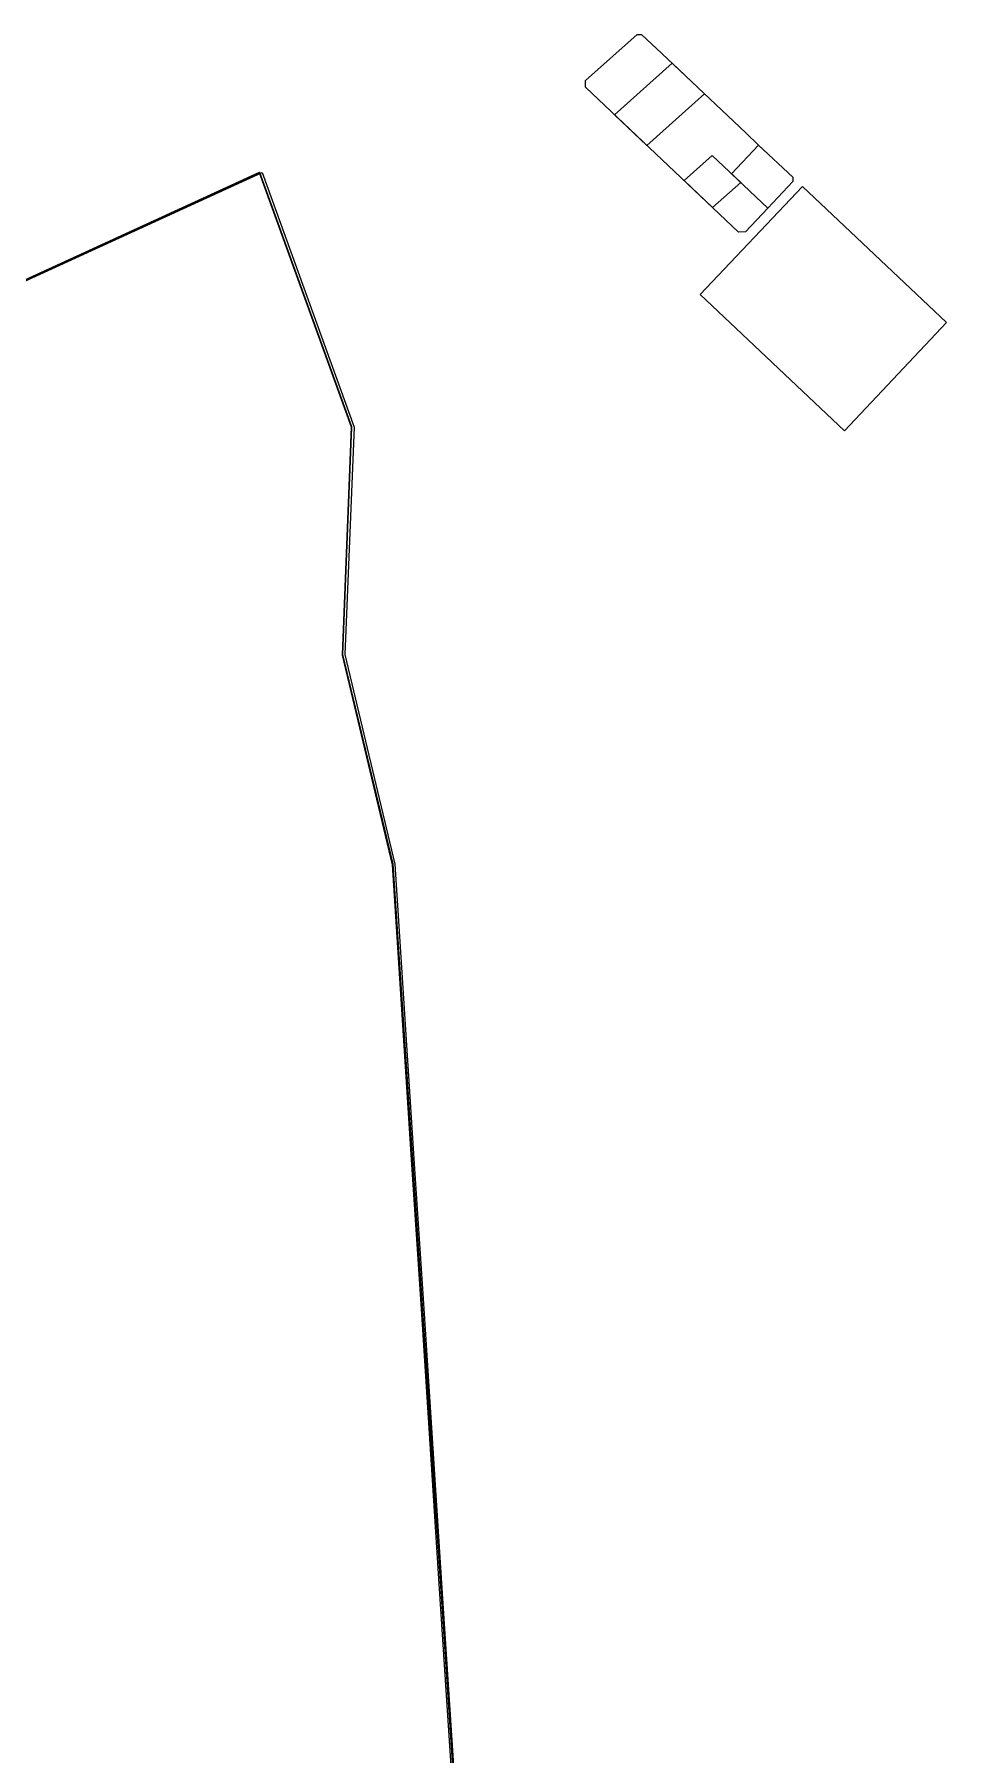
# Model space of a CAD drawing. Header units: millimetres. Extents: x 587399 to 927168, y 438565 to 1444955.
# Drawn here: x 593213 to 594133, y 440324 to 442059 of the extents above; entities that cross this region are included whole.
import ezdxf

# ---------------------------------------------------------------- set-up
doc = ezdxf.new("R2010")
doc.units = ezdxf.units.MM
doc.header["$LTSCALE"] = 2
doc.layers.add('MAJ APRES LE 13.01.2023', color=222, linetype='Continuous', lineweight=30)
for name, color, linetype in [('MAJ DEC 2021', 234, 'Continuous'), ('MAJ JAN 2022', 1, 'Continuous'), ('MAJ NOV 2021', 7, 'Continuous'), ('Parcelle MAJ', 6, 'Continuous')]:
    doc.layers.add(name, color=color, linetype=linetype)

msp = doc.modelspace()

# ---------------------------------------------------------------- linework, layer by layer
at = {"flags": 128}
msp.add_lwpolyline([(593896.15, 441937.068), (593924.94, 441909.838), (593896.62, 441884.528), (593867.83, 441911.758)], close=True, dxfattribs=at)
for points in [[(591540.576, 441918.288), (591882.016, 441760.218), (592118.916, 441668.488), (592351.546, 441626.408), (592668.786, 441630.298), (592850.096, 441667.348), (593055.476, 441743.418), (593439.856, 441919.188), (593532.516, 441662.418), (593523.166, 441432.868), (593573.426, 441221.358), (593592.806, 440924.058), (593602.996, 440767.828), (593620.706, 440496.008), (593637.366, 440240.528)], [(591540.576, 441918.288), (591882.016, 441760.218), (592118.916, 441668.488), (592351.546, 441626.408), (592668.786, 441630.298), (592850.096, 441667.348), (593055.476, 441743.418), (593439.856, 441919.188), (593532.516, 441662.418), (593523.166, 441432.868), (593573.426, 441221.358), (593592.806, 440924.058), (593602.996, 440767.828), (593620.706, 440496.008), (593637.366, 440240.528)], [(591540.576, 441918.288), (591882.016, 441760.218), (592118.916, 441668.488), (592351.546, 441626.408), (592668.786, 441630.298), (592850.096, 441667.348), (593055.476, 441743.418), (593439.856, 441919.188), (593532.516, 441662.418), (593523.166, 441432.868), (593573.426, 441221.358), (593592.806, 440924.058), (593602.996, 440767.828), (593620.706, 440496.008), (593637.366, 440240.528)], [(591543.3, 441918.873), (591884.74, 441760.803), (592121.64, 441669.073), (592354.27, 441626.993), (592671.51, 441630.883), (592852.82, 441667.933), (593058.2, 441744.003), (593442.58, 441919.773), (593535.24, 441663.003), (593525.89, 441433.453), (593576.15, 441221.943), (593595.53, 440924.643), (593605.72, 440768.413), (593623.43, 440496.593), (593640.09, 440241.113)], [(591543.3, 441918.873), (591884.74, 441760.803), (592121.64, 441669.073), (592354.27, 441626.993), (592671.51, 441630.883), (592852.82, 441667.933), (593058.2, 441744.003), (593442.58, 441919.773), (593535.24, 441663.003), (593525.89, 441433.453), (593576.15, 441221.943), (593595.53, 440924.643), (593605.72, 440768.413), (593623.43, 440496.593), (593640.09, 440241.113)], [(591543.3, 441918.873), (591884.74, 441760.803), (592121.64, 441669.073), (592354.27, 441626.993), (592671.51, 441630.883), (592852.82, 441667.933), (593058.2, 441744.003), (593442.58, 441919.773), (593535.24, 441663.003), (593525.89, 441433.453), (593576.15, 441221.943), (593595.53, 440924.643), (593605.72, 440768.413), (593623.43, 440496.593), (593640.09, 440241.113)]]:
    msp.add_lwpolyline(points, dxfattribs=at)
at = {"layer": 'MAJ APRES LE 13.01.2023', "flags": 128}
msp.add_lwpolyline([(593652.038, 440047.885), (593574.117, 441222.166), (593523.612, 441433.617), (593532.695, 441663.178), (593439.738, 441919.841), (593055.562, 441743.625), (592850.27, 441667.317), (592670.489, 441630.364), (592351.768, 441625.799), (592119.089, 441667.61), (591996.357, 441714.973), (591540.46, 441916.739)], dxfattribs=at)
at = {"layer": 'MAJ DEC 2021', "linetype": 'ByBlock', "lineweight": -3, "ltscale": 0.0014, "flags": 128}
msp.add_lwpolyline([(593820.67, 442059.155), (593825.086, 442059.094), (593845.469, 442039.818), (593930.073, 441959.811), (593943.069, 441947.521), (593915.855, 441918.432), (593952.409, 441883.863), (593929.96, 441859.88), (593922.913, 441859.651), (593768.421, 442005.753), (593768.516, 442012.521)], close=True, dxfattribs=at)
at = {"layer": 'MAJ JAN 2022', "color": 6, "lineweight": -3, "ltscale": 0.0014, "flags": 128}
msp.add_lwpolyline([(593987.247, 441905.761), (594132.557, 441768.341), (594029.497, 441659.351), (593884.177, 441796.771)], close=True, dxfattribs=at)
at = {"layer": 'MAJ NOV 2021', "linetype": 'ByBlock', "lineweight": -3, "ltscale": 0.0014, "flags": 128}
msp.add_lwpolyline([(593943.082, 441947.521), (593977.456, 441915.014), (593977.586, 441910.762), (593952.409, 441883.863), (593915.855, 441918.432)], close=True, dxfattribs=at)
at = {"layer": 'Parcelle MAJ', "color": 6, "lineweight": 30, "ltscale": 0.0014, "flags": 128}
msp.add_lwpolyline([(593855.797, 442030.048), (593888.527, 441999.098), (593830.413, 441947.128), (593797.677, 441978.088)], close=True, dxfattribs=at)

doc.saveas('drawing.dxf')
